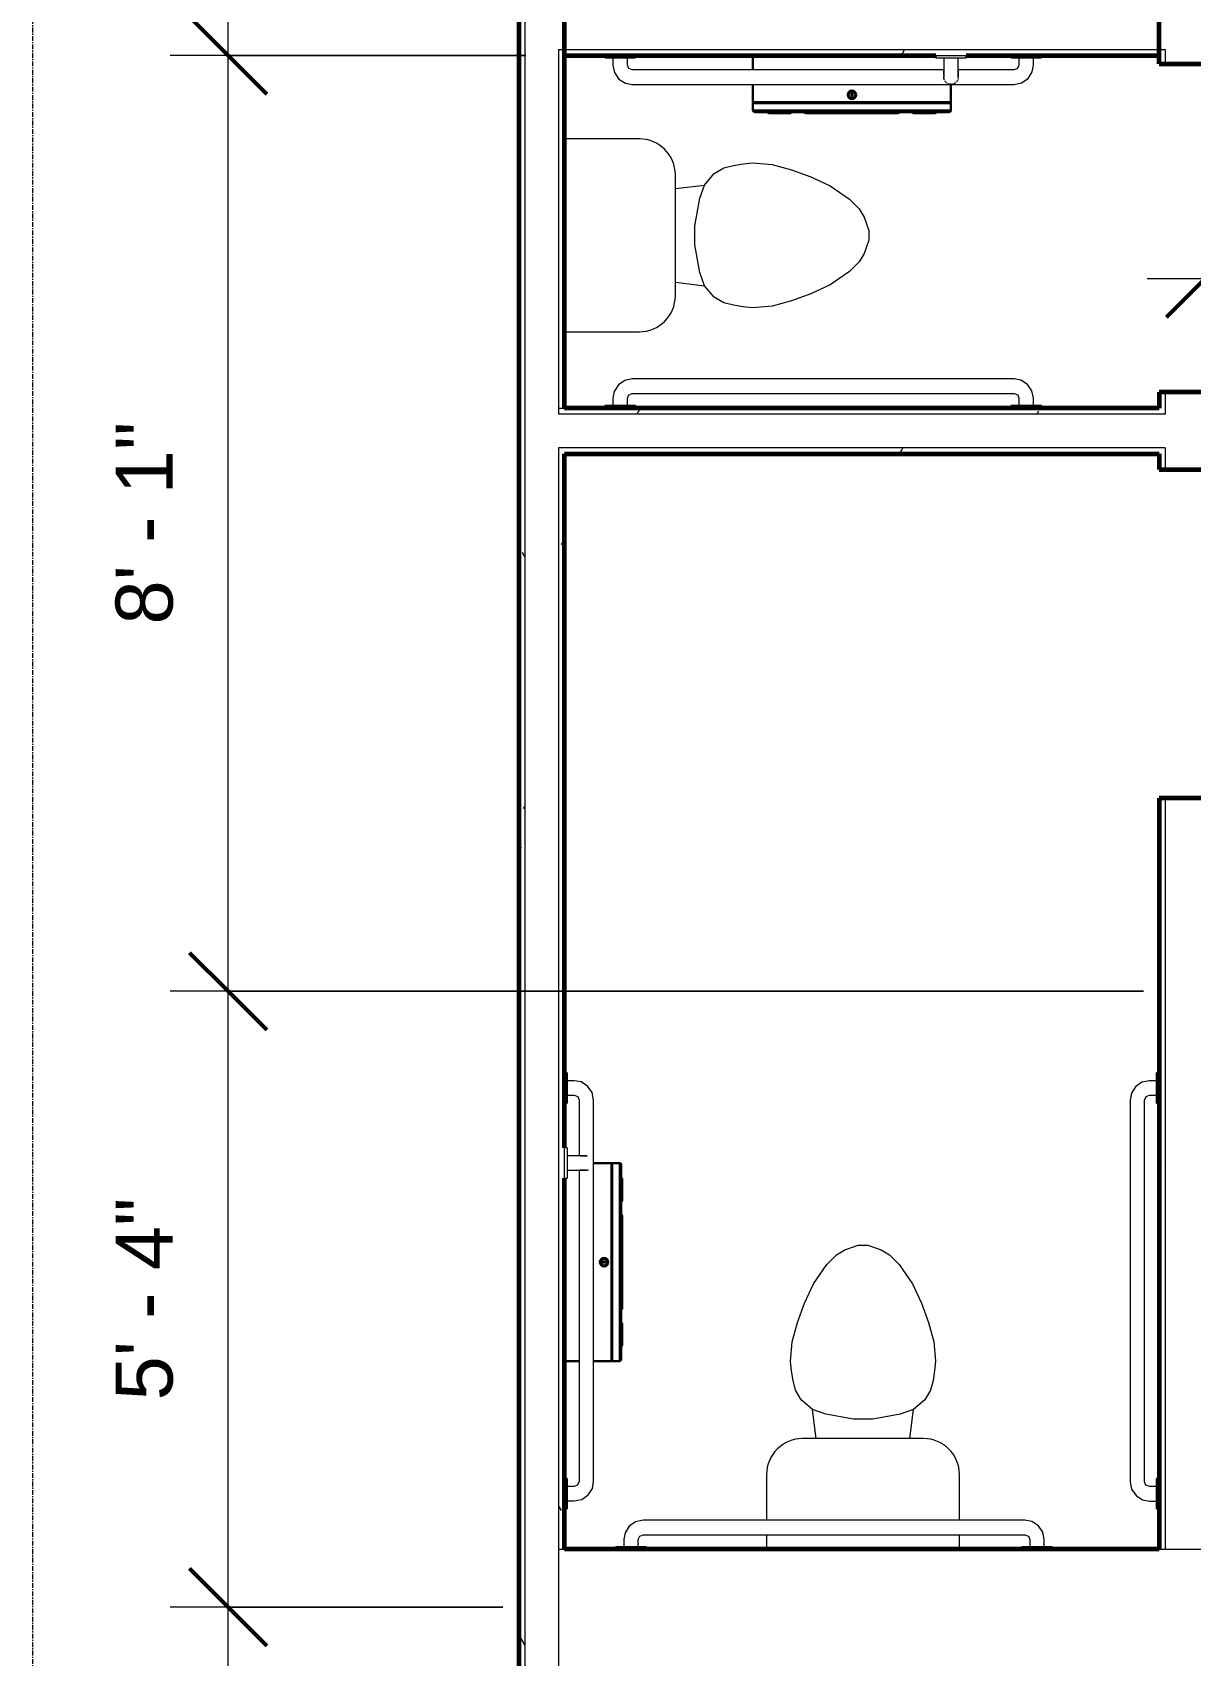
# Model space of a CAD drawing. Header units: inches. Extents: x 30 to 2293, y -1876 to -115.
# Drawn here: x 710.3 to 830.1, y -515.2 to -347.2 of the extents above; entities that cross this region are included whole.
import ezdxf

# ---------------------------------------------------------------- set-up
doc = ezdxf.new("R2010")
doc.units = ezdxf.units.IN
doc.header["$MEASUREMENT"] = 0
doc.linetypes.add('Grid Line 1_2_', pattern=[0.875, 0.5, -0.125, 0.125, -0.125])
for name, color, linetype, lineweight in [('A-ANNO-DIMS', 211, 'Continuous', 9), ('A-ANNO-DIMS-64', 211, 'Continuous', 9), ('A-WALL', 113, 'Continuous', 18), ('A-WALL-PATT', 111, 'Continuous', 60), ('I-WALL', 2, 'Continuous', 18), ('P-SANR-FIXT', 6, 'Continuous', 9), ('Q-SPCQ', 91, 'Continuous', 9), ('S-GRID', 1, 'Continuous', 9)]:
    doc.layers.add(name, color=color, linetype=linetype, lineweight=lineweight)
doc.styles.add('Arial', font='arial.ttf', dxfattribs={"height": 5.901198})
doc.dimstyles.new('Linear_-_3_32__Arial_1', dxfattribs={"dimscale": 12, "dimtxt": 6, "dimasz": 0.666667, "dimexe": 0.5, "dimexo": 0.333333, "dimgap": 0.333333, "dimtad": 1, "dimdec": 0, "dimzin": 1, "dimdsep": 46, "dimlunit": 4, "dimtxsty": 'Arial', "dimblk1": 'OBLIQUE', "dimblk2": 'OBLIQUE', "dimsah": 1, "dimcen": 0.09, "dimdle": 0.5, "dimazin": 0, "dimtfac": 1, "dimtdec": 4, "dimtix": 1, "dimtmove": 0, "dimatfit": 3, "dimfxl": 1, "dimtvp": 1, "dimfrac": 2, "dimtolj": 1, "dimtzin": 0, "dimarcsym": 2})
doc.dimstyles.new('Linear_-_3_32__Arial_2', dxfattribs={"dimscale": 12, "dimtxt": 6, "dimasz": 0.666667, "dimexe": 0.5, "dimexo": 0.333333, "dimgap": 0.333333, "dimtad": 1, "dimdec": 0, "dimzin": 1, "dimdsep": 46, "dimlunit": 4, "dimtxsty": 'Arial', "dimblk1": 'OBLIQUE', "dimblk2": 'OBLIQUE', "dimsah": 1, "dimcen": 0.09, "dimdle": 0.5, "dimazin": 0, "dimtfac": 1, "dimtdec": 4, "dimtix": 1, "dimtmove": 0, "dimatfit": 3, "dimfxl": 1, "dimtvp": 1, "dimfrac": 2, "dimtolj": 1, "dimtzin": 0, "dimarcsym": 2})
doc.dimstyles.new('Linear_-_3_32__Arial_3', dxfattribs={"dimscale": 12, "dimtxt": 6, "dimasz": 0.666667, "dimexe": 0.5, "dimexo": 0.333333, "dimgap": 0.333333, "dimtad": 1, "dimdec": 0, "dimzin": 1, "dimdsep": 46, "dimlunit": 4, "dimtxsty": 'Arial', "dimblk1": 'OBLIQUE', "dimblk2": 'OBLIQUE', "dimsah": 1, "dimcen": 0.09, "dimdle": 0.5, "dimazin": 0, "dimtfac": 1, "dimtdec": 4, "dimtix": 1, "dimtmove": 0, "dimatfit": 3, "dimfxl": 1, "dimtvp": 1, "dimfrac": 2, "dimtolj": 1, "dimtzin": 0, "dimarcsym": 2})
pattern_1 = [(0, (0, 0), (20.48, 5.12), [0.845, -14.515, 0.845, -14.515, -81.92]), (0, (0, 0), (20.48, 5.12), [-30.72, 0.845, -29.875, 0.845, -14.515, -35.84]), (0, (0, 0), (20.48, 5.12), [-76.8, 0.845, -9.395, 0.845, -24.755]), (120, (7.68, 2.56), (-14.67405, 15.1762), [0.845, -14.515, 0.845, -14.515, -81.92]), (120, (7.68, 2.56), (-14.67405, 15.1762), [-30.72, 0.845, -29.875, 0.845, -14.515, -35.84]), (120, (7.68, 2.56), (-14.67405, 15.1762), [-76.8, 0.845, -9.395, 0.845, -24.755]), (240, (10.24, 12.8), (-5.80595, -20.2962), [0.845, -14.515, 0.845, -14.515, -81.92]), (240, (10.24, 12.8), (-5.80595, -20.2962), [-30.72, 0.845, -29.875, 0.845, -14.515, -35.84]), (240, (10.24, 12.8), (-5.80595, -20.2962), [-76.8, 0.845, -9.395, 0.845, -24.755])]

# ---------------------------------------------------------------- blocks, each defined once
blk = doc.blocks.new('Open Source Metal Building_Exterior_rvt-1-Floor Plan - Office Annex')
at = {"layer": 'S-GRID', "linetype": 'Grid Line 1_2_'}
blk.add_line((710.31, -114.83), (710.31, -1843.89), dxfattribs=at)
blk = doc.blocks.new('Toilet-Domestic-3D - Toilet-Domestic-3D-653878-Floor Plan - Office Annex')
at = {"layer": 'P-SANR-FIXT'}
for p, q in [((-1.87, 11.5), (-0.5, 12)), ((-0.5, 12), (0.5, 12)), ((0.5, 12), (1.87, 11.5)), ((-3.74, 10), (-2.74, 11)), ((-2.74, 11), (-1.87, 11.5)), ((1.87, 11.5), (2.74, 11)), ((2.74, 11), (3.74, 10)), ((-5.13, 8), (-3.74, 10)), ((3.74, 10), (5.13, 8)), ((-6.06, 6), (-5.13, 8)), ((5.13, 8), (6.06, 6)), ((-6.79, 4), (-6.06, 6)), ((6.06, 6), (6.79, 4)), ((-7.33, 1.99), (-6.79, 4)), ((6.79, 4), (7.33, 1.99)), ((-7.5, 0), (-7.33, 1.99)), ((7.33, 1.99), (7.5, 0)), ((-7.41, -1), (-7.5, 0)), ((-7.24, -2), (-7.41, -1)), ((7.41, -1), (7.24, -2)), ((7.5, 0), (7.41, -1)), ((-6.97, -3), (-7.24, -2)), ((-6.4, -4), (-6.97, -3)), ((6.97, -3), (6.4, -4)), ((7.24, -2), (6.97, -3)), ((-5.21, -5), (-6.4, -4)), ((-3.84, -5.5), (-5.21, -5)), ((-4.86, -8.02), (-5.21, -5)), ((5.21, -5), (3.84, -5.5)), ((4.86, -8.02), (5.21, -5)), ((6.4, -4), (5.21, -5)), ((-1, -6), (-3.84, -5.5)), ((1, -6), (-1, -6)), ((3.84, -5.5), (1, -6)), ((6.25, -8.02), (-6.25, -8.02)), ((-9.98, -11.75), (-9.98, -16.48)), ((9.98, -16.48), (9.98, -11.75)), ((-9.98, -17.98), (-9.98, -19.48)), ((9.98, -19.48), (9.98, -17.98))]:
    blk.add_line(p, q, dxfattribs=at)
for centre, start, end in [((-6.25, -11.75), 90, 180), ((6.25, -11.75), 0, 90)]:
    blk.add_arc(centre, 3.73, start, end, dxfattribs=at)
blk = doc.blocks.new('817_Grab_Bars - 8170-001420-654244-Floor Plan - Office Annex')
at = {"layer": 'Q-SPCQ'}
for p, q in [((765.64, -454.9), (765.36, -454.9)), ((765.64, -454.9), (765.64, -456.46)), ((766.36, -455.71), (765.64, -455.71)), ((765.64, -456.46), (765.64, -458.02)), ((765.36, -458.02), (765.64, -458.02)), ((765.64, -457.21), (766.36, -457.21)), ((766.86, -457.71), (766.86, -463.49)), ((768.36, -497.21), (768.36, -457.71)), ((766.86, -464.98), (766.86, -497.21)), ((765.64, -496.9), (765.36, -496.9)), ((765.64, -496.9), (765.64, -498.46)), ((766.36, -497.71), (765.64, -497.71)), ((765.64, -498.46), (765.64, -500.02)), ((765.36, -500.02), (765.64, -500.02)), ((765.64, -499.21), (766.36, -499.21))]:
    blk.add_line(p, q, dxfattribs=at)
at = {"layer": 'Q-SPCQ', "flags": 128}
for points in [[(768.36, -457.71), (768.2, -456.93), (767.74, -456.27), (767.07, -455.84), (766.36, -455.71)], [(766.36, -457.21), (766.72, -457.36), (766.86, -457.71)], [(766.36, -499.21), (767.14, -499.05), (767.8, -498.59), (768.23, -497.92), (768.36, -497.21)], [(766.86, -497.21), (766.71, -497.57), (766.36, -497.71)]]:
    blk.add_lwpolyline(points, dxfattribs=at)
blk = doc.blocks.new('817_Grab_Bars - 8170-001420-V13-Floor Plan - Office Annex')
at = {"layer": 'Q-SPCQ'}
for p, q in [((812.98, -501.21), (773.48, -501.21)), ((770.67, -503.93), (770.67, -504.21)), ((770.67, -503.93), (772.23, -503.93)), ((771.48, -503.21), (771.48, -503.93)), ((772.23, -503.93), (773.8, -503.93)), ((772.98, -503.93), (772.98, -503.21)), ((773.48, -502.71), (812.98, -502.71)), ((773.8, -504.21), (773.8, -503.93)), ((812.67, -503.93), (812.67, -504.21)), ((812.67, -503.93), (814.23, -503.93)), ((813.48, -503.21), (813.48, -503.93)), ((814.23, -503.93), (815.8, -503.93)), ((814.98, -503.93), (814.98, -503.21)), ((815.8, -504.21), (815.8, -503.93))]:
    blk.add_line(p, q, dxfattribs=at)
at = {"layer": 'Q-SPCQ', "flags": 128}
for points in [[(773.48, -501.21), (772.7, -501.37), (772.04, -501.83), (771.61, -502.51), (771.48, -503.21)], [(814.98, -503.21), (814.82, -502.43), (814.37, -501.77), (813.69, -501.34), (812.98, -501.21)], [(772.98, -503.21), (773.14, -502.85), (773.48, -502.71)], [(812.98, -502.71), (813.35, -502.86), (813.48, -503.21)]]:
    blk.add_lwpolyline(points, dxfattribs=at)
blk = doc.blocks.new('Dispenser-Toilet_Tissue-Frost_Products_LTD_-Jumbo-169 - Steel-Brushed-Stainless_Steel-V14-Floor Plan - Office Annex')
at = {"layer": 'Q-SPCQ', "lineweight": 30}
for p, q in [((770.2, -464.24), (768.36, -464.24)), ((770.2, -464.24), (770.2, -484.73)), ((770.26, -484.68), (770.26, -464.3)), ((770.29, -464.3), (770.26, -464.3)), ((771.06, -464.24), (770.29, -464.24)), ((770.29, -464.24), (770.29, -464.3)), ((770.29, -464.3), (770.29, -484.68)), ((771.06, -484.73), (771.06, -464.24)), ((771.22, -465.75), (771.22, -464.4)), ((771.22, -483.22), (771.22, -465.75)), ((771.32, -468.08), (771.32, -465.91)), ((771.22, -469.55), (771.22, -468.24)), ((771.32, -479.24), (771.32, -469.73)), ((769.26, -474.44), (769.26, -474.53)), ((769.6, -474.44), (769.26, -474.44)), ((769.26, -474.53), (769.6, -474.53)), ((769.6, -474.53), (769.6, -474.44)), ((771.22, -480.73), (771.22, -479.42)), ((771.32, -483.06), (771.32, -480.89)), ((771.22, -484.58), (771.22, -483.22)), ((765.36, -484.73), (766.86, -484.73)), ((768.36, -484.73), (770.2, -484.73)), ((770.26, -484.68), (770.29, -484.68)), ((770.29, -484.68), (770.29, -484.73)), ((770.29, -484.73), (771.06, -484.73))]:
    blk.add_line(p, q, dxfattribs=at)
for radius in [0.437, 0.357]:
    blk.add_circle((769.44, -474.49), radius, dxfattribs=at)
for centre, radius, start, end in [((770.2, -464.3), 0.06, 0, 90), ((771.06, -464.4), 0.16, 0, 90), ((771.14, -465.91), 0.18, 0, 63.6122), ((771.2, -467.46), 0.118, 10.8116, 82.3569), ((771.17, -467.46), 0.151, 289.6341, 357.321), ((771.17, -467.48), 0.151, 289.6341, 356.8331), ((771.14, -467.49), 0.18, 296.3878, 0), ((771.2, -468.06), 0.119, 10.0401, 81.5195), ((771.17, -468.06), 0.151, 289.6341, 357.321), ((771.17, -468.07), 0.151, 289.6341, 357.321), ((771.14, -468.08), 0.18, 296.3878, 0), ((771.1, -469.73), 0.22, 0, 56.9443), ((771.1, -479.24), 0.22, 303.0557, 0), ((771.14, -480.89), 0.18, 0, 63.6122), ((771.17, -480.9), 0.151, 2.679, 70.3659), ((771.17, -480.91), 0.151, 2.679, 70.3659), ((771.2, -480.91), 0.119, 278.4805, 349.9599), ((771.14, -481.48), 0.18, 0, 63.6084), ((771.17, -481.49), 0.151, 3.1667, 70.3726), ((771.17, -481.51), 0.151, 2.679, 70.3653), ((771.2, -481.51), 0.118, 277.6431, 349.1884), ((771.14, -483.06), 0.18, 296.3878, 0), ((770.2, -484.67), 0.0601, 270, 357.3185), ((771.06, -484.57), 0.16, 270, 359.0019)]:
    blk.add_arc(centre, radius, start, end, dxfattribs=at)
blk = doc.blocks.new('817_Grab_Bars - 8170-001420-V9-Floor Plan - Office Annex')
at = {"layer": 'Q-SPCQ'}
for p, q in [((1749.66, -708.52), (1748.94, -708.52)), ((1749.94, -707.7), (1749.66, -707.7)), ((1749.66, -709.27), (1749.66, -707.7)), ((1746.94, -710.52), (1746.94, -750.02)), ((1748.44, -750.02), (1748.44, -710.52)), ((1748.94, -710.02), (1749.66, -710.02)), ((1749.66, -710.83), (1749.66, -709.27)), ((1749.66, -710.83), (1749.94, -710.83)), ((1749.66, -750.52), (1748.94, -750.52)), ((1749.94, -749.7), (1749.66, -749.7)), ((1749.66, -751.27), (1749.66, -749.7)), ((1748.94, -752.02), (1749.66, -752.02)), ((1749.66, -752.83), (1749.66, -751.27)), ((1749.66, -752.83), (1749.94, -752.83))]:
    blk.add_line(p, q, dxfattribs=at)
at = {"layer": 'Q-SPCQ', "flags": 128}
for points in [[(1748.94, -708.52), (1748.15, -708.68), (1747.49, -709.13), (1747.07, -709.81), (1746.94, -710.52)], [(1748.44, -710.52), (1748.59, -710.15), (1748.94, -710.02)], [(1746.94, -750.02), (1747.1, -750.8), (1747.55, -751.46), (1748.23, -751.89), (1748.94, -752.02)], [(1748.94, -750.52), (1748.58, -750.36), (1748.44, -750.02)]]:
    blk.add_lwpolyline(points, dxfattribs=at)
blk = doc.blocks.new('817_Grab_Bars - 8170-001180-658916-Floor Plan - Office Annex')
at = {"layer": 'Q-SPCQ'}
for p, q in [((765.64, -462.67), (765.36, -462.67)), ((765.36, -465.8), (765.36, -462.67)), ((765.64, -462.67), (765.64, -465.8)), ((766.36, -463.48), (765.64, -463.48)), ((767.61, -463.48), (767.68, -463.51)), ((765.64, -464.98), (766.36, -464.98)), ((765.36, -465.8), (765.64, -465.8))]:
    blk.add_line(p, q, dxfattribs=at)
at = {"layer": 'Q-SPCQ', "flags": 128}
for points in [[(767.61, -463.48), (767.45, -463.48), (767.01, -463.48), (766.41, -463.48), (766.36, -463.48)], [(766.99, -463.48), (767.42, -463.48), (767.61, -463.48), (767.61, -463.48)], [(766.36, -464.98), (766.97, -464.98), (767.42, -464.98), (767.61, -464.98), (767.61, -464.98)], [(767.61, -464.98), (767.45, -464.98), (767.01, -464.98), (766.94, -464.98)], [(767.83, -464.94), (767.8, -464.96), (767.61, -464.98)]]:
    blk.add_lwpolyline(points, dxfattribs=at)
blk = doc.blocks.new('Toilet-Domestic-3D - Toilet-Domestic-3D-V12-Floor Plan - Office Annex')
at = {"layer": 'P-SANR-FIXT'}
for p, q in [((-1.87, 11.5), (-0.5, 12)), ((-0.5, 12), (0.5, 12)), ((0.5, 12), (1.87, 11.5)), ((-3.74, 10), (-2.74, 11)), ((-2.74, 11), (-1.87, 11.5)), ((1.87, 11.5), (2.74, 11)), ((2.74, 11), (3.74, 10)), ((-5.13, 8), (-3.74, 10)), ((3.74, 10), (5.13, 8)), ((-6.06, 6), (-5.13, 8)), ((5.13, 8), (6.06, 6)), ((-6.79, 4), (-6.06, 6)), ((6.06, 6), (6.79, 4)), ((-7.33, 1.99), (-6.79, 4)), ((6.79, 4), (7.33, 1.99)), ((-7.5, 0), (-7.33, 1.99)), ((7.33, 1.99), (7.5, 0)), ((-7.41, -1), (-7.5, 0)), ((-7.24, -2), (-7.41, -1)), ((7.41, -1), (7.24, -2)), ((7.5, 0), (7.41, -1)), ((-6.97, -3), (-7.24, -2)), ((-6.4, -4), (-6.97, -3)), ((6.97, -3), (6.4, -4)), ((7.24, -2), (6.97, -3)), ((-5.21, -5), (-6.4, -4)), ((-3.84, -5.5), (-5.21, -5)), ((-4.86, -8.02), (-5.21, -5)), ((5.21, -5), (3.84, -5.5)), ((4.86, -8.02), (5.21, -5)), ((6.4, -4), (5.21, -5)), ((-1, -6), (-3.84, -5.5)), ((1, -6), (-1, -6)), ((3.84, -5.5), (1, -6)), ((6.25, -8.02), (-6.25, -8.02)), ((-9.98, -11.75), (-9.98, -19.48)), ((9.98, -19.48), (9.98, -11.75))]:
    blk.add_line(p, q, dxfattribs=at)
for centre, start, end in [((-6.25, -11.75), 90, 180), ((6.25, -11.75), 0, 90)]:
    blk.add_arc(centre, 3.73, start, end, dxfattribs=at)
blk = doc.blocks.new('817_Grab_Bars - 8170-001180-V55-Floor Plan - Office Annex')
at = {"layer": 'Q-SPCQ'}
for p, q in [((803.77, -349.59), (803.77, -349.87)), ((803.77, -349.59), (806.9, -349.59)), ((806.9, -349.87), (803.77, -349.87)), ((804.59, -349.87), (804.59, -350.59)), ((806.09, -350.59), (806.09, -349.87)), ((806.9, -349.87), (806.9, -349.59))]:
    blk.add_line(p, q, dxfattribs=at)
at = {"layer": 'Q-SPCQ', "flags": 128}
for points in [[(804.59, -350.59), (804.59, -350.64), (804.59, -350.69), (804.59, -350.74), (804.59, -350.79), (804.59, -350.83), (804.59, -350.88), (804.59, -350.93), (804.59, -350.98), (804.59, -351.03), (804.59, -351.07), (804.59, -351.12), (804.59, -351.16), (804.59, -351.21), (804.59, -351.25), (804.59, -351.29), (804.59, -351.33), (804.59, -351.37), (804.59, -351.41), (804.59, -351.45), (804.59, -351.48), (804.59, -351.52), (804.59, -351.55), (804.59, -351.58), (804.59, -351.61), (804.59, -351.64), (804.59, -351.66), (804.59, -351.69), (804.59, -351.71), (804.59, -351.73), (804.59, -351.75), (804.59, -351.77), (804.59, -351.78), (804.59, -351.8), (804.59, -351.81), (804.59, -351.82), (804.59, -351.83), (804.59, -351.83), (804.59, -351.83), (804.59, -351.84), (804.59, -351.84)], [(806.09, -351.84), (806.09, -351.83), (806.09, -351.83), (806.09, -351.83), (806.09, -351.82), (806.09, -351.81), (806.09, -351.8), (806.09, -351.79), (806.09, -351.77), (806.09, -351.76), (806.09, -351.74), (806.09, -351.72), (806.09, -351.69), (806.09, -351.67), (806.09, -351.64), (806.09, -351.62), (806.09, -351.59), (806.09, -351.56), (806.09, -351.53), (806.09, -351.49), (806.09, -351.46), (806.09, -351.42), (806.09, -351.38), (806.09, -351.34), (806.09, -351.3), (806.09, -351.26), (806.09, -351.22), (806.09, -351.18), (806.09, -351.13), (806.09, -351.09), (806.09, -351.04), (806.09, -350.99), (806.09, -350.94), (806.09, -350.9), (806.09, -350.85), (806.09, -350.8), (806.09, -350.75), (806.09, -350.7), (806.09, -350.65), (806.09, -350.6), (806.09, -350.59)], [(804.59, -351.59), (804.59, -351.56), (804.59, -351.53), (804.59, -351.49), (804.59, -351.46), (804.59, -351.42), (804.59, -351.38), (804.59, -351.34), (804.59, -351.3), (804.59, -351.26), (804.59, -351.22), (804.59, -351.18)], [(804.59, -351.84), (804.59, -351.83), (804.59, -351.83), (804.59, -351.83), (804.59, -351.82), (804.59, -351.81), (804.59, -351.8), (804.59, -351.79), (804.59, -351.77), (804.59, -351.76)], [(804.65, -352.14), (804.64, -352.11), (804.63, -352.08), (804.62, -352.05), (804.61, -352.02), (804.6, -351.99), (804.6, -351.96), (804.59, -351.93), (804.59, -351.9), (804.59, -351.87), (804.59, -351.84), (804.59, -351.84)], [(804.78, -352.34), (804.76, -352.31), (804.74, -352.29), (804.72, -352.27), (804.7, -352.24)], [(804.91, -352.45), (804.89, -352.44), (804.86, -352.42), (804.84, -352.4)], [(805.1, -352.55), (805.07, -352.54), (805.04, -352.53), (805.02, -352.51), (804.99, -352.5)], [(805.34, -352.59), (805.31, -352.59), (805.28, -352.58), (805.25, -352.58), (805.22, -352.58), (805.19, -352.57)], [(805.49, -352.57), (805.46, -352.57), (805.43, -352.58), (805.4, -352.58), (805.37, -352.58), (805.34, -352.59)], [(805.69, -352.5), (805.66, -352.51), (805.64, -352.52), (805.61, -352.53), (805.58, -352.55), (805.55, -352.55)], [(805.84, -352.39), (805.81, -352.41), (805.79, -352.43), (805.77, -352.45), (805.74, -352.47)], [(805.97, -352.23), (805.95, -352.26), (805.94, -352.28), (805.92, -352.31), (805.9, -352.33)], [(806.05, -352.07), (806.04, -352.1), (806.03, -352.13), (806.01, -352.16), (806, -352.18)], [(806.09, -351.84), (806.09, -351.87), (806.08, -351.9), (806.08, -351.93), (806.08, -351.96), (806.07, -351.98)], [(806.09, -351.21), (806.09, -351.25), (806.09, -351.29), (806.09, -351.33), (806.09, -351.37), (806.09, -351.41), (806.09, -351.45), (806.09, -351.48), (806.09, -351.52), (806.09, -351.55), (806.09, -351.58), (806.09, -351.61), (806.09, -351.64), (806.09, -351.66), (806.09, -351.69), (806.09, -351.71), (806.09, -351.73), (806.09, -351.75)], [(806.09, -351.8), (806.09, -351.81), (806.09, -351.82), (806.09, -351.83), (806.09, -351.83), (806.09, -351.83), (806.09, -351.84), (806.09, -351.84)]]:
    blk.add_lwpolyline(points, dxfattribs=at)
blk = doc.blocks.new('DIMBLOCK31-Floor Plan - Office Annex')
at = {"layer": 'A-ANNO-DIMS-64', "lineweight": 50}
for p, q in [((730.57, -510.21), (726.57, -506.21)), ((730.57, -510.21), (734.57, -514.21)), ((730.57, -573.96), (726.57, -569.96)), ((730.57, -573.96), (734.57, -577.96))]:
    blk.add_line(p, q, dxfattribs=at)
at = {"layer": 'A-ANNO-DIMS-64'}
for p, q in [((758.98, -510.21), (724.57, -510.21)), ((730.57, -573.96), (730.57, -510.21)), ((730.57, -510.21), (758.98, -510.21)), ((825.23, -573.96), (724.57, -573.96)), ((730.57, -573.96), (825.23, -573.96))]:
    blk.add_line(p, q, dxfattribs=at)
at = {"layer": 'A-ANNO-DIMS-64', "color": 0, "insert": (718.91, -552.56), "char_height": 5.901, "width": 25.1446, "attachment_point": 1, "rotation": 90, "line_spacing_factor": 0.938532, "style": 'Arial'}
blk.add_mtext('5\' - 4"', dxfattribs=at)
blk = doc.blocks.new('_Oblique')
at = {"color": 0, "linetype": 'ByBlock', "lineweight": -2}
blk.add_line((-0.5, -0.5), (0.5, 0.5), dxfattribs=at)
blk = doc.blocks.new('DIMBLOCK32-Floor Plan - Office Annex')
at = {"layer": 'A-ANNO-DIMS-64', "lineweight": 50}
for p, q in [((730.57, -446.46), (726.57, -442.46)), ((730.57, -446.46), (734.57, -450.46)), ((730.57, -510.21), (726.57, -506.21)), ((730.57, -510.21), (734.57, -514.21))]:
    blk.add_line(p, q, dxfattribs=at)
at = {"layer": 'A-ANNO-DIMS-64'}
for p, q in [((825.23, -446.46), (724.57, -446.46)), ((730.57, -510.21), (730.57, -446.46)), ((730.57, -446.46), (825.23, -446.46)), ((758.98, -510.21), (724.57, -510.21)), ((730.57, -510.21), (758.98, -510.21))]:
    blk.add_line(p, q, dxfattribs=at)
at = {"layer": 'A-ANNO-DIMS-64', "color": 0, "insert": (718.91, -488.81), "char_height": 5.901, "width": 25.1446, "attachment_point": 1, "rotation": 90, "line_spacing_factor": 0.938532, "style": 'Arial'}
blk.add_mtext('5\' - 4"', dxfattribs=at)
blk = doc.blocks.new('DIMBLOCK33-Floor Plan - Office Annex')
at = {"layer": 'A-ANNO-DIMS-64'}
for p, q in [((730.57, -446.46), (730.57, -343.59)), ((761.36, -349.59), (724.57, -349.59)), ((730.57, -349.59), (761.36, -349.59)), ((825.23, -446.46), (724.57, -446.46)), ((730.57, -446.46), (825.23, -446.46))]:
    blk.add_line(p, q, dxfattribs=at)
at = {"layer": 'A-ANNO-DIMS-64', "lineweight": 50}
for p, q in [((730.57, -349.59), (726.57, -345.59)), ((730.57, -349.59), (734.57, -353.59)), ((730.57, -446.46), (726.57, -442.46)), ((730.57, -446.46), (734.57, -450.46))]:
    blk.add_line(p, q, dxfattribs=at)
at = {"layer": 'A-ANNO-DIMS-64', "color": 0, "insert": (718.91, -408.5), "char_height": 5.901, "width": 25.1446, "attachment_point": 1, "rotation": 90, "line_spacing_factor": 0.938532, "style": 'Arial'}
blk.add_mtext('8\' - 1"', dxfattribs=at)
blk = doc.blocks.new('DIMBLOCK58-Floor Plan - Office Annex')
at = {"layer": 'A-ANNO-DIMS-64', "lineweight": 50}
for p, q in [((831.61, -372.67), (835.61, -368.67)), ((882.26, -372.67), (886.26, -368.67)), ((831.61, -372.67), (827.61, -376.67)), ((882.26, -372.67), (878.26, -376.67))]:
    blk.add_line(p, q, dxfattribs=at)
at = {"layer": 'A-ANNO-DIMS-64'}
for p, q in [((831.61, -371.01), (831.61, -378.67)), ((831.61, -372.67), (831.61, -371.01)), ((882.26, -371.01), (882.26, -378.67)), ((882.26, -372.67), (882.26, -371.01)), ((825.61, -372.67), (888.26, -372.67))]:
    blk.add_line(p, q, dxfattribs=at)
at = {"layer": 'A-ANNO-DIMS-64', "color": 0, "insert": (846.46, -361.01), "char_height": 5.901, "width": 25.1446, "attachment_point": 1, "line_spacing_factor": 0.938532, "style": 'Arial'}
blk.add_mtext('4\' - 3"', dxfattribs=at)

msp = doc.modelspace()

# ---------------------------------------------------------------- hatches: boundary and pattern name
at = {"layer": 'A-WALL-PATT', "lineweight": 9}
h = msp.add_hatch(dxfattribs=at)
h.set_pattern_fill('FP_1', color=256, style=0, pattern_type=2)
h.set_pattern_definition(pattern_1)
h.paths.add_polyline_path([(761.23, -688.46), (761.23, -345.46), (760.61, -345.46), (760.61, -688.46)], flags=0)
h = msp.add_hatch(dxfattribs=at)
h.set_pattern_fill('FP_1', color=256, style=0, pattern_type=2)
h.set_pattern_definition(pattern_1)
h.paths.add_polyline_path([(773.57, -349.59), (827.48, -349.59), (827.48, -348.96), (764.73, -348.96), (764.73, -349.59), (769.5, -349.59)], flags=0)
h.paths.add_polyline_path([(830.98, -349.59), (882.89, -349.59), (882.89, -348.96), (830.98, -348.96)], flags=0)
h.paths.add_polyline_path([(907.86, -349.59), (1031.23, -349.59), (1031.23, -348.96), (886.39, -348.96), (886.39, -349.59), (887.01, -349.59)], flags=0)
h.paths.add_polyline_path([(1044.04, -349.59), (1044.04, -348.96), (1034.73, -348.96), (1034.73, -349.59), (1038.09, -349.59)], flags=0)
h.paths.add_polyline_path([(1070.65, -349.59), (1114.23, -349.59), (1114.23, -348.96), (1056.21, -348.96), (1056.21, -349.59)], flags=0)
h = msp.add_hatch(dxfattribs=at)
h.set_pattern_fill('FP_1', color=256, style=0, pattern_type=2)
h.set_pattern_definition(pattern_1)
h.paths.add_polyline_path([(826.47, -349.59), (826.86, -349.59), (826.86, -348.96), (765.36, -348.96), (765.36, -349.59), (818.33, -349.59)], flags=0)
h = msp.add_hatch(dxfattribs=at)
h.set_pattern_fill('FP_1', color=256, style=0, pattern_type=2)
h.set_pattern_definition(pattern_1)
h.paths.add_polyline_path([(765.36, -688.46), (765.36, -675.59), (764.73, -675.59), (764.73, -688.46)], flags=0)
h.paths.add_polyline_path([(764.73, -670.84), (765.36, -670.84), (765.36, -634.34), (764.73, -634.34), (764.73, -666.83)], flags=0)
h.paths.add_polyline_path([(764.73, -630.21), (765.36, -630.21), (765.36, -516.21), (764.73, -516.21), (764.73, -629.33)], flags=0)
h.paths.add_polyline_path([(765.36, -504.21), (765.36, -390.21), (764.73, -390.21), (764.73, -504.21)], flags=0)
h.paths.add_polyline_path([(765.36, -386.09), (765.36, -349.59), (764.73, -349.59), (764.73, -386.09)], flags=0)
h = msp.add_hatch(dxfattribs=at)
h.set_pattern_fill('FP_1', color=256, style=0, pattern_type=2)
h.set_pattern_definition(pattern_1)
h.paths.add_polyline_path([(827.48, -504.21), (827.48, -426.46), (826.86, -426.46), (826.86, -504.21)], flags=0)
h.paths.add_polyline_path([(826.86, -392.46), (827.48, -392.46), (827.48, -390.21), (826.86, -390.21), (826.86, -390.84)], flags=0)
h.paths.add_polyline_path([(826.86, -386.71), (827.48, -386.71), (827.48, -384.46), (826.86, -384.46), (826.86, -386.09)], flags=0)
h.paths.add_polyline_path([(827.48, -350.46), (827.48, -349.59), (826.86, -349.59), (826.86, -350.46)], flags=0)
h = msp.add_hatch(dxfattribs=at)
h.set_pattern_fill('FP_1', color=256, style=0, pattern_type=2)
h.set_pattern_definition(pattern_1)
h.paths.add_polyline_path([(765.36, -386.71), (826.86, -386.71), (826.86, -386.09), (764.73, -386.09), (764.73, -386.71)], flags=0)
h = msp.add_hatch(dxfattribs=at)
h.set_pattern_fill('FP_1', color=256, style=0, pattern_type=2)
h.set_pattern_definition(pattern_1)
h.paths.add_polyline_path([(810.19, -390.84), (826.86, -390.84), (826.86, -390.21), (765.36, -390.21), (765.36, -390.84), (777.63, -390.84)], flags=0)

# ---------------------------------------------------------------- linework, layer by layer
at = {"layer": 'A-WALL'}
for p, q in [((761.23, -201.46), (761.23, -688.46)), ((764.73, -348.96), (827.48, -348.96)), ((764.73, -348.96), (764.73, -386.71)), ((827.48, -348.96), (827.48, -350.46)), ((827.48, -384.46), (827.48, -386.71)), ((764.73, -386.09), (765.36, -386.09)), ((827.48, -386.71), (764.73, -386.71)), ((764.73, -390.21), (764.73, -630.21)), ((827.48, -390.21), (764.73, -390.21)), ((827.48, -390.21), (827.48, -392.46)), ((827.48, -426.46), (827.48, -504.21)), ((764.73, -504.21), (765.36, -504.21)), ((826.86, -504.21), (831.61, -504.21))]:
    msp.add_line(p, q, dxfattribs=at)
at = {"layer": 'A-WALL', "lineweight": 60}
msp.add_line((826.86, -504.21), (765.36, -504.21), dxfattribs=at)
at = {"layer": 'I-WALL', "lineweight": 60}
for p, q in [((760.61, -200.84), (760.61, -688.46)), ((765.36, -386.09), (765.36, -205.59)), ((826.86, -350.46), (826.86, -344.84)), ((765.36, -349.59), (803.77, -349.59)), ((806.9, -349.59), (826.86, -349.59)), ((826.86, -350.46), (831.61, -350.46)), ((831.61, -384.46), (826.86, -384.46)), ((826.86, -384.46), (826.86, -386.09)), ((826.86, -386.09), (765.36, -386.09)), ((765.36, -462.67), (765.36, -390.84)), ((765.36, -390.84), (826.86, -390.84)), ((826.86, -390.84), (826.86, -392.46)), ((826.86, -392.46), (831.61, -392.46)), ((831.61, -426.46), (826.86, -426.46)), ((826.86, -426.46), (826.86, -504.21)), ((765.36, -504.21), (765.36, -465.8))]:
    msp.add_line(p, q, dxfattribs=at)

# ---------------------------------------------------------------- block references
at = {"layer": 'P-SANR-FIXT', "rotation": 270.0000000000005}
msp.add_blockref('Toilet-Domestic-3D - Toilet-Domestic-3D-V12-Floor Plan - Office Annex', (784.84, -368.21), dxfattribs=at)
at = {"layer": 'P-SANR-FIXT'}
msp.add_blockref('Toilet-Domestic-3D - Toilet-Domestic-3D-653878-Floor Plan - Office Annex', (796.23, -484.73), dxfattribs=at)
at = {"layer": 'Q-SPCQ', "rotation": 269.9999999999999}
for name in ['817_Grab_Bars - 8170-001420-654244-Floor Plan - Office Annex', 'Dispenser-Toilet_Tissue-Frost_Products_LTD_-Jumbo-169 - Steel-Brushed-Stainless_Steel-V14-Floor Plan - Office Annex']:
    msp.add_blockref(name, (1269.57, 415.77), dxfattribs=at)
at = {"layer": 'Q-SPCQ'}
for name, p in [('817_Grab_Bars - 8170-001180-V55-Floor Plan - Office Annex', (0, 0)), ('817_Grab_Bars - 8170-001420-V13-Floor Plan - Office Annex', (-1.12, 118.13)), ('817_Grab_Bars - 8170-001420-654244-Floor Plan - Office Annex', (0, 0)), ('817_Grab_Bars - 8170-001420-V9-Floor Plan - Office Annex', (-923.08, 252.8)), ('817_Grab_Bars - 8170-001180-658916-Floor Plan - Office Annex', (0, 0)), ('Dispenser-Toilet_Tissue-Frost_Products_LTD_-Jumbo-169 - Steel-Brushed-Stainless_Steel-V14-Floor Plan - Office Annex', (0, 0)), ('817_Grab_Bars - 8170-001420-V13-Floor Plan - Office Annex', (0, 0))]:
    msp.add_blockref(name, p, dxfattribs=at)

# ---------------------------------------------------------------- dimensions: what is measured, and where the dimension line sits
at = {"layer": 'A-ANNO-DIMS'}
for base, p1, p2, dimstyle, override, picture, middle in [((730.57, -349.59), (829.23, -446.46), (765.36, -349.59), 'Linear_-_3_32__Arial_2', {"dimpost": '<>', "dimfxl": 116.037844}, 'DIMBLOCK33-Floor Plan - Office Annex', (723.56, -398.02)), ((730.57, -446.46), (762.98, -510.21), (829.23, -446.46), 'Linear_-_3_32__Arial_1', {"dimpost": '<>', "dimfxl": 91.940878}, 'DIMBLOCK32-Floor Plan - Office Annex', (723.57, -478.34)), ((730.57, -510.21), (829.23, -573.96), (762.98, -510.21), 'Linear_-_3_32__Arial_1', {"dimpost": '<>', "dimfxl": 91.940878}, 'DIMBLOCK31-Floor Plan - Office Annex', (723.57, -542.09))]:
    dim = msp.add_linear_dim(base=base, p1=p1, p2=p2, angle=90, dimstyle=dimstyle, override=override, dxfattribs=at)
    dim.commit()
    dim.dimension.update_dxf_attribs({"geometry": picture, "text_midpoint": middle})
dim = msp.add_linear_dim(base=(882.26, -372.67), p1=(831.61, -367.01), p2=(882.26, -367.01), dimstyle='Linear_-_3_32__Arial_3', override={"dimpost": '<>', "dimfxl": 50.653711}, dxfattribs=at)
dim.commit()
dim.dimension.update_dxf_attribs({"geometry": 'DIMBLOCK58-Floor Plan - Office Annex', "text_midpoint": (856.94, -365.65)})

# ---------------------------------------------------------------- next in the draw order: block references
at = {"lineweight": 5}
msp.add_blockref('Open Source Metal Building_Exterior_rvt-1-Floor Plan - Office Annex', (0, 0), dxfattribs=at)

doc.saveas('drawing.dxf')
